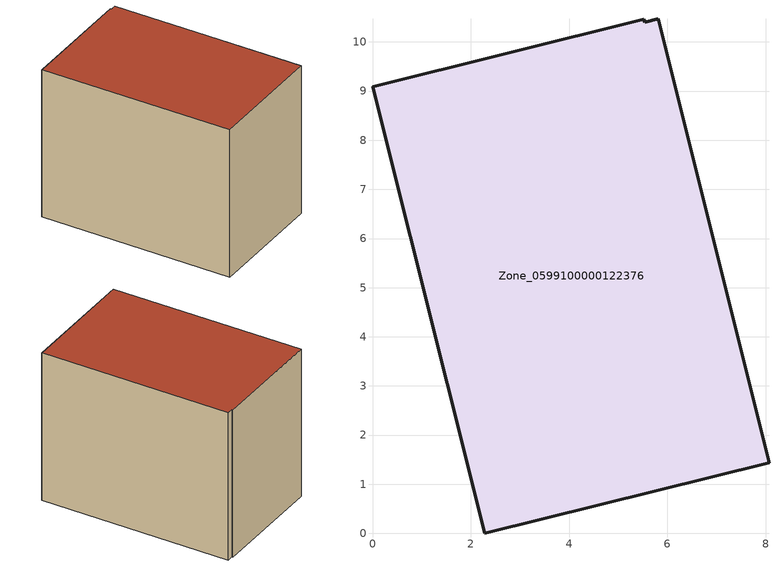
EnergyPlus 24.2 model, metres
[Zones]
Zone_0599100000122376
 floor ground (C_G): 5.54,10.4 5.81,10.47 8.07,1.44 2.29,0 0,9.09 5.53,10.46 z0
 wall outside (C_F): 2.29,0 8.07,1.44 5.81,10.47 5.54,10.4 5.53,10.46 0,9.09 2.29,0 z0:7.49
 roof outside (C_R): 5.81,10.47 5.54,10.4 5.53,10.46 0,9.09 2.29,0 8.07,1.44 z7.49
[BUILDING]
Pand.0599100000122376: North Axis=0; Terrain=City; Loads Convergence Tolerance Value=0.04; Temperature Convergence Tolerance Value=0.4; Solar Distribution=FullExterior; Maximum Number of Warmup Days=25; Minimum Number of Warmup Days=1
[Site:Location]
Rotterdam.The.Hague.AP_ZH_NLD Design_Conditions: Latitude=51.96; Longitude=4.45; Time Zone=1; Elevation=-4.5
[SITE:GROUNDTEMPERATURE:BUILDINGSURFACE]
18, 18, 18, 18, 18, 18, 18, 18, 18, 18, 18, 18
[MATERIAL] Thermal Absorptance=0.9; Solar Absorptance=0.7; Visible Absorptance=0.7
Name | Roughness | Thickness | Conductivity | Density | Specific Heat
G.TI.1965-1974 | MediumSmooth | 0.15 | 0.882353 | 540 | 1210
F.TI.1965-1974 | Rough | 0.3 | 0.697674 | 1920 | 840
R.TI.1965-1974 | MediumRough | 0.2 | 0.232558 | 1500 | 1000
[CONSTRUCTION]
C_G: G.TI.1965-1974
C_F: F.TI.1965-1974
C_R: R.TI.1965-1974
[ZONE]
Zone_0599100000122376: Type=1; Multiplier=1; Ceiling Height=Autocalculate; Volume=Autocalculate; Floor Area=autocalculate; Part of Total Floor Area=Yes
[ZONEINFILTRATION:DESIGNFLOWRATE]
Infil_Zone_0599100000122376: Zone or ZoneList or Space or SpaceList=Zone_0599100000122376; Schedule=AlwaysOn; Design Flow Rate Calculation Method=Flow/Area; Flow Rate per Floor Area=0.003; Constant Term Coefficient=1; Temperature Term Coefficient=0; Velocity Term Coefficient=0; Velocity Squared Term Coefficient=0
[HVACTEMPLATE:ZONE:IDEALLOADSAIRSYSTEM]
Zone_0599100000122376: Maximum Heating Supply Air Temperature=50; Minimum Cooling Supply Air Temperature=13; Maximum Heating Supply Air Humidity Ratio=0.0156; Minimum Cooling Supply Air Humidity Ratio=0.0077; Heating Limit=NoLimit; Cooling Limit=NoLimit; Dehumidification Control Type=ConstantSensibleHeatRatio; Cooling Sensible Heat Ratio=0.7; Dehumidification Setpoint=60; Humidification Control Type=None; Humidification Setpoint=30; Outdoor Air Method=None; Outdoor Air Flow Rate per Person=0.00944; Outdoor Air Flow Rate per Zone Floor Area=0; Outdoor Air Flow Rate per Zone=0; Demand Controlled Ventilation Type=None; Outdoor Air Economizer Type=NoEconomizer; Heat Recovery Type=None; Sensible Heat Recovery Effectiveness=0.7; Latent Heat Recovery Effectiveness=0.65
[ZONECONTROL:THERMOSTAT]
ThermostatControl_Zone_0599100000122376: Zone or ZoneList=Zone_0599100000122376; Control Type Schedule=DualSetpointControlType; Control 1=Thermostat_Zone_0599100000122376; Temperature Difference Between Cutout And Setpoint=0
[THERMOSTATSETPOINT:DUALSETPOINT]
Thermostat_Zone_0599100000122376: Heating Setpoint Temperature Schedule=HeatingSetpoint_Zone_0599100000122376; Cooling Setpoint Temperature Schedule=CoolingSetpoint_Zone_0599100000122376
[SCHEDULE:COMPACT]
HeatingSetpoint_Zone_0599100000122376: Through: 12/31, For: AllDays, Until: 24:00, 21
CoolingSetpoint_Zone_0599100000122376: Through: 12/31, For: AllDays, Until: 24:00, 24
DualSetpointControlType: Through: 12/31, For: AllDays, Until: 24:00, 4
AlwaysOn: Through: 12/31, For: AllDays, Until: 24:00, 1
